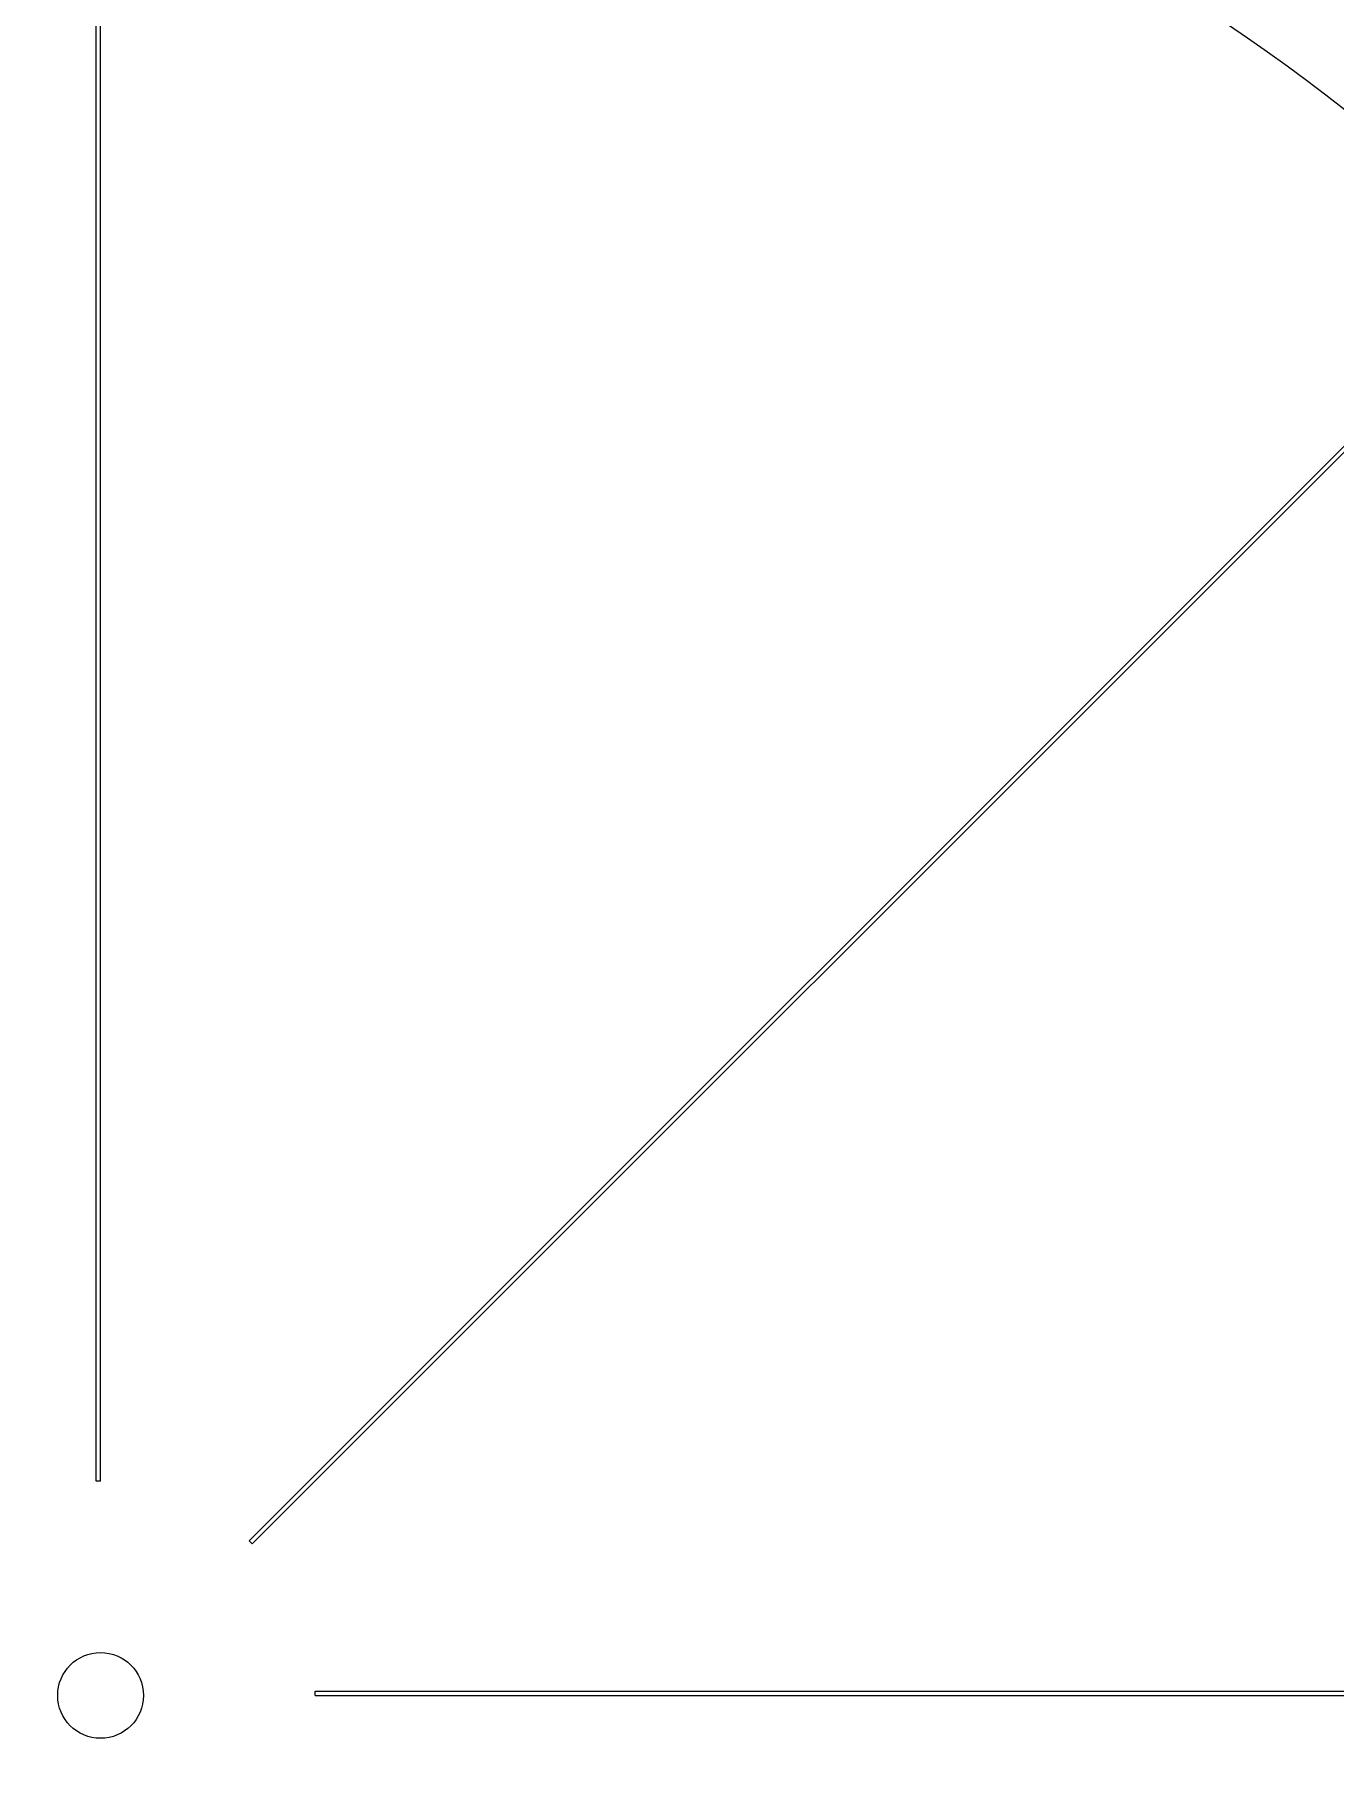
# Model space of a CAD drawing. Header units: millimetres. Extents: x -158 to 158, y -158 to 158.
# Drawn here: x -3.1 to 57.6, y -3.1 to 77.5 of the extents above; entities that cross this region are included whole.
import ezdxf

# ---------------------------------------------------------------- set-up
doc = ezdxf.new("R2010")
doc.units = ezdxf.units.MM
doc.layers.add('Compound009', color=7, linetype='CONTINUOUS')

msp = doc.modelspace()

# ---------------------------------------------------------------- linework, layer by layer
at = {"layer": 'Compound009'}
for p, q in [((-0.2, 10), (-0.2, 94)), ((0, 10), (0, 94)), ((6.92965, 7.21249), (66.3266, 66.6095)), ((7.07107, 7.07107), (66.468, 66.468)), ((0, 10), (-0.2, 10)), ((7.07107, 7.07107), (6.92965, 7.21249)), ((10, 0), (10, 0.2)), ((10, 0.2), (94, 0.2)), ((10, 0), (94, 0))]:
    msp.add_line(p, q, dxfattribs=at)
for radius in [158, 158, 148, 148, 142, 142, 132, 132, 126, 126, 116, 116, 110, 110, 100, 100, 94, 94, 2]:
    msp.add_circle((0, 0), radius, dxfattribs=at)

doc.saveas('drawing.dxf')
